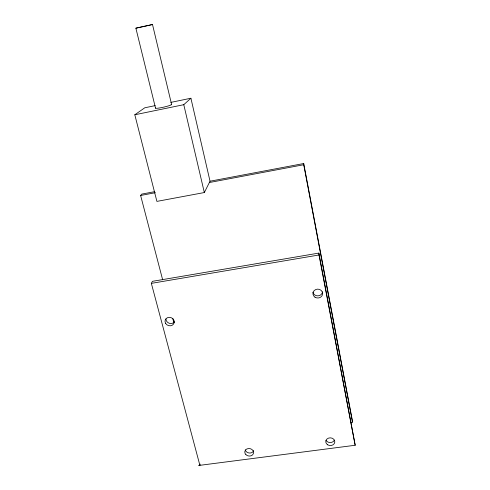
<?xml version="1.0" encoding="UTF-8"?>
<svg xmlns="http://www.w3.org/2000/svg" width="490" height="490" viewBox="0 0 490 490"><rect width="100%" height="100%" fill="white"/><g stroke="black" fill="none" stroke-linecap="round" stroke-linejoin="round"><path stroke-width="0.73" d="M200.153 464.097L199.889 465.316L151.349 283.367L152.421 281.334L318.88 253.085L355.189 445.263L198.481 465.5M155.195 105.626L144.777 107.788L134.811 114.776L156.904 201.39L204.33 192.546L210.026 181.214L190.904 98.233L170.82 102.392M162.668 279.845L140.618 195.479L141.739 194.107L154.24 191.749M134.811 114.776L183.781 104.689L190.904 98.233M155.551 108.21L135.877 28.193L137.286 27.844L152.5 24.5L171.586 104.382M152.5 24.5L149.566 25.198M148.96 25.339L135.877 28.193M210.026 181.214L303.714 163.531L352.157 419.44L352.475 422.16L350.969 422.362M140.618 195.479L155.422 192.693M209.371 182.519L303.727 164.732L303.714 163.531M151.349 283.367L318.996 254.984L318.88 253.085M172.725 318.329L173.883 322.769M183.781 104.689L204.33 192.546M303.727 164.732L352.475 422.16M318.996 254.984L355.189 445.263M334.321 440.106A4.502 3.84 3.4 0 1 330.278 442.543A4.502 3.84 3.4 0 1 326.015 440.253M253.691 450.647A4.404 3.736 9.9 0 1 249.288 453.005A4.404 3.736 9.9 0 1 245.245 449.838M322.481 291.82A4.82 4.428 0.6 0 1 317.894 295.85A4.82 4.428 0.6 0 1 312.932 292.205M174.483 321.746A4.643 4.165 20.5 0 1 169.283 323.265A4.643 4.165 20.5 0 1 165.975 318.923M171.071 104.278A8.275 0.845 -12.9 0 1 164.426 106.973A8.275 0.845 -12.9 0 1 155.624 107.965M245.882 454.634A4.428 3.761 10 0 0 253.367 453.673A4.428 3.761 10 0 0 248.283 448.546A4.428 3.761 10 0 0 245.882 454.634M327.669 444.81A4.533 3.859 3.5 0 0 334.799 442.133A4.533 3.859 3.5 0 0 328.398 438.158A4.533 3.859 3.5 0 0 327.669 444.81M165.583 323.339A4.673 4.189 20.5 0 0 173.576 324.031A4.673 4.189 20.5 0 0 169.736 317.336A4.673 4.189 20.5 0 0 165.583 323.339M315.003 297.21A4.857 4.453 0.7 0 0 322.622 293.969A4.857 4.453 0.7 0 0 315.738 289.529A4.857 4.453 0.7 0 0 315.003 297.21"/></g></svg>
